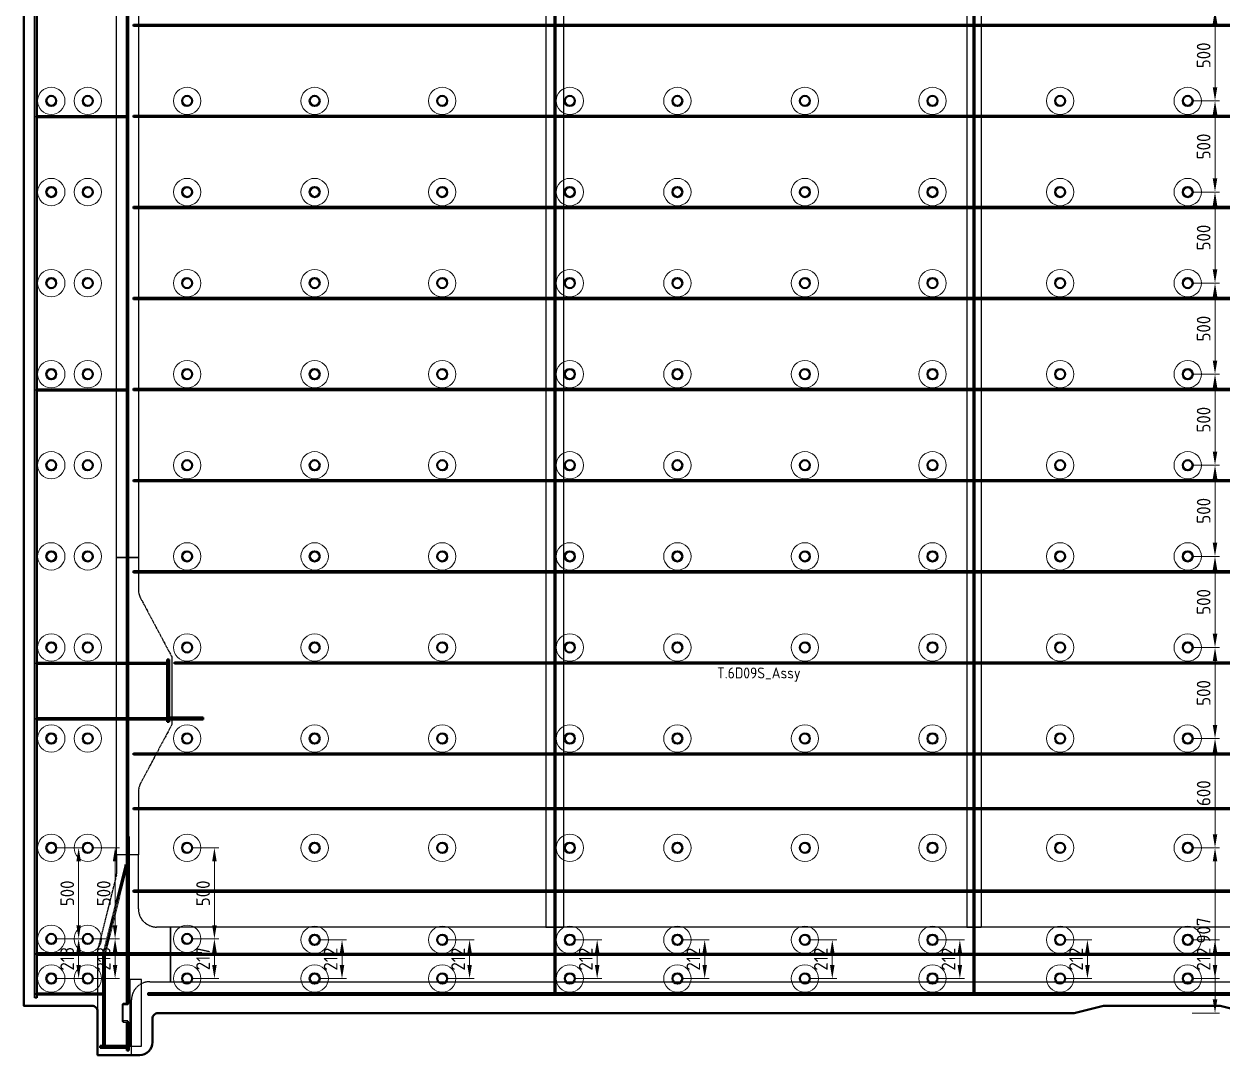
# Model space of a CAD drawing. Header units: millimetres. Extents: x -15442 to 12227, y -1071 to 35649.
# Drawn here: x -15292 to -8719, y -1071 to 4589 of the extents above; entities that cross this region are included whole.
import ezdxf

# ---------------------------------------------------------------- set-up
doc = ezdxf.new("R2010")
doc.units = ezdxf.units.MM
doc.linetypes.add('AM_ISO02W050', pattern=[7.5, 6, -1.5])
doc.linetypes.add('AM_ISO09W050', pattern=[22.5, 12, -1.5, 3, -1.5, 3, -1.5])
for name, color, linetype, lineweight in [('Mechanical-AM_0', 7, 'Continuous', 40), ('Mechanical-AM_11', 3, 'AM_ISO09W050', 25), ('Mechanical-AM_3', 6, 'AM_ISO02W050', 35), ('Mechanical-AM_9', 253, 'Continuous', 0)]:
    doc.layers.add(name, color=color, linetype=linetype, lineweight=lineweight)
doc.styles.add('ACISOTS', font='isocp.shx', dxfattribs={"height": 1})
doc.styles.get("Standard").update_dxf_attribs({"font": 'ISOCP.SHX'})
doc.dimstyles.new('AM_ISO', dxfattribs={"dimtxt": 3, "dimasz": 3, "dimexe": 1, "dimexo": 1, "dimgap": 1, "dimtad": 1, "dimdec": 0, "dimdsep": 46, "dimtxsty": 'Standard', "dimcen": 0, "dimclrd": 256, "dimclre": 256, "dimclrt": 2, "dimadec": 0, "dimazin": 2, "dimtp": 0.1, "dimtm": 0.1, "dimtfac": 0.71, "dimtdec": 0, "dimtmove": 0, "dimatfit": 3, "dimfxl": 1, "dimtzin": 0, "dimlwd": -1, "dimlwe": -1, "dimarcsym": 1})

# ---------------------------------------------------------------- blocks, each defined once
blk = doc.blocks.new('cover in closed box DN90xSCH40')
for points in [[(30, 51), (5, 51), (5, 45), (30, 45)], [(36, -48), (36, 48), (30, 48), (30, -48)], [(30, -45), (5, -45), (5, -51), (30, -51)]]:
    blk.add_lwpolyline(points, close=True)
for points in [[(5, 51), (2, 51), (5, 48)], [(30, 48), (30, 51), (33, 48)], [(5, -51), (5, -48), (2, -51)], [(30, -48), (30, -51), (33, -48)]]:
    blk.add_solid(points)
blk = doc.blocks.new('*D2147')
at = {"layer": 'Defpoints', "color": 0, "transparency": 16777216}
for p in [(-8907.1, 66.7), (-8757.1, 66.7), (-8907.1, -840.8)]:
    blk.add_point(p, dxfattribs=at)
at = {"layer": 'Mechanical-AM_9', "transparency": 16777216}
for p, q in [((-8882.1, 66.7), (-8732.1, 66.7)), ((-8757.1, -765.8), (-8757.1, -8.3)), ((-8882.1, -840.8), (-8732.1, -840.8))]:
    blk.add_line(p, q, dxfattribs=at)
for points in [[(-8769.6, -8.3), (-8744.6, -8.3), (-8757.1, 66.7)], [(-8769.6, -765.8), (-8744.6, -765.8), (-8757.1, -840.8)]]:
    blk.add_solid(points, dxfattribs=at)
at = {"layer": 'Mechanical-AM_9', "color": 2, "transparency": 16777216, "insert": (-8819.6, -387), "char_height": 75, "attachment_point": 5, "rotation": 90}
blk.add_mtext('907', dxfattribs=at)
blk = doc.blocks.new('*D2148')
at = {"layer": 'Defpoints', "color": 0, "transparency": 16777216}
for p in [(-8907.1, 666.7), (-8757.1, 666.7), (-8907.1, 66.7)]:
    blk.add_point(p, dxfattribs=at)
at = {"layer": 'Mechanical-AM_9', "transparency": 16777216}
for p, q in [((-8882.1, 666.7), (-8732.1, 666.7)), ((-8757.1, 141.7), (-8757.1, 591.7)), ((-8882.1, 66.7), (-8732.1, 66.7))]:
    blk.add_line(p, q, dxfattribs=at)
for points in [[(-8769.6, 591.7), (-8744.6, 591.7), (-8757.1, 666.7)], [(-8769.6, 141.7), (-8744.6, 141.7), (-8757.1, 66.7)]]:
    blk.add_solid(points, dxfattribs=at)
at = {"layer": 'Mechanical-AM_9', "color": 2, "transparency": 16777216, "insert": (-8819.6, 366.7), "char_height": 75, "attachment_point": 5, "rotation": 90}
blk.add_mtext('600', dxfattribs=at)
blk = doc.blocks.new('*D2149')
at = {"layer": 'Defpoints', "color": 0, "transparency": 16777216}
for p in [(-8907.1, 1166.7), (-8757.1, 1166.7), (-8907.1, 666.7)]:
    blk.add_point(p, dxfattribs=at)
at = {"layer": 'Mechanical-AM_9', "transparency": 16777216}
for p, q in [((-8882.1, 1166.7), (-8732.1, 1166.7)), ((-8757.1, 741.7), (-8757.1, 1091.7)), ((-8882.1, 666.7), (-8732.1, 666.7))]:
    blk.add_line(p, q, dxfattribs=at)
for points in [[(-8769.6, 1091.7), (-8744.6, 1091.7), (-8757.1, 1166.7)], [(-8769.6, 741.7), (-8744.6, 741.7), (-8757.1, 666.7)]]:
    blk.add_solid(points, dxfattribs=at)
at = {"layer": 'Mechanical-AM_9', "color": 2, "transparency": 16777216, "insert": (-8819.6, 916.7), "char_height": 75, "attachment_point": 5, "rotation": 90}
blk.add_mtext('500', dxfattribs=at)
blk = doc.blocks.new('*D2150')
at = {"layer": 'Defpoints', "color": 0, "transparency": 16777216}
for p in [(-8907.1, 1666.7), (-8757.1, 1666.7), (-8907.1, 1166.7)]:
    blk.add_point(p, dxfattribs=at)
at = {"layer": 'Mechanical-AM_9', "transparency": 16777216}
for p, q in [((-8882.1, 1666.7), (-8732.1, 1666.7)), ((-8757.1, 1241.7), (-8757.1, 1591.7)), ((-8882.1, 1166.7), (-8732.1, 1166.7))]:
    blk.add_line(p, q, dxfattribs=at)
for points in [[(-8769.6, 1591.7), (-8744.6, 1591.7), (-8757.1, 1666.7)], [(-8769.6, 1241.7), (-8744.6, 1241.7), (-8757.1, 1166.7)]]:
    blk.add_solid(points, dxfattribs=at)
at = {"layer": 'Mechanical-AM_9', "color": 2, "transparency": 16777216, "insert": (-8819.6, 1416.7), "char_height": 75, "attachment_point": 5, "rotation": 90}
blk.add_mtext('500', dxfattribs=at)
blk = doc.blocks.new('*D2151')
at = {"layer": 'Defpoints', "color": 0, "transparency": 16777216}
for p in [(-8907.1, 2166.7), (-8757.1, 2166.7), (-8907.1, 1666.7)]:
    blk.add_point(p, dxfattribs=at)
at = {"layer": 'Mechanical-AM_9', "transparency": 16777216}
for p, q in [((-8882.1, 2166.7), (-8732.1, 2166.7)), ((-8757.1, 1741.7), (-8757.1, 2091.7)), ((-8882.1, 1666.7), (-8732.1, 1666.7))]:
    blk.add_line(p, q, dxfattribs=at)
for points in [[(-8769.6, 2091.7), (-8744.6, 2091.7), (-8757.1, 2166.7)], [(-8769.6, 1741.7), (-8744.6, 1741.7), (-8757.1, 1666.7)]]:
    blk.add_solid(points, dxfattribs=at)
at = {"layer": 'Mechanical-AM_9', "color": 2, "transparency": 16777216, "insert": (-8819.6, 1916.7), "char_height": 75, "attachment_point": 5, "rotation": 90}
blk.add_mtext('500', dxfattribs=at)
blk = doc.blocks.new('*D2152')
at = {"layer": 'Defpoints', "color": 0, "transparency": 16777216}
for p in [(-8907.1, 2666.7), (-8757.1, 2666.7), (-8907.1, 2166.7)]:
    blk.add_point(p, dxfattribs=at)
at = {"layer": 'Mechanical-AM_9', "transparency": 16777216}
for p, q in [((-8882.1, 2666.7), (-8732.1, 2666.7)), ((-8757.1, 2241.7), (-8757.1, 2591.7)), ((-8882.1, 2166.7), (-8732.1, 2166.7))]:
    blk.add_line(p, q, dxfattribs=at)
for points in [[(-8769.6, 2591.7), (-8744.6, 2591.7), (-8757.1, 2666.7)], [(-8769.6, 2241.7), (-8744.6, 2241.7), (-8757.1, 2166.7)]]:
    blk.add_solid(points, dxfattribs=at)
at = {"layer": 'Mechanical-AM_9', "color": 2, "transparency": 16777216, "insert": (-8819.6, 2416.7), "char_height": 75, "attachment_point": 5, "rotation": 90}
blk.add_mtext('500', dxfattribs=at)
blk = doc.blocks.new('*D2153')
at = {"layer": 'Defpoints', "color": 0, "transparency": 16777216}
for p in [(-8907.1, 3166.7), (-8757.1, 3166.7), (-8907.1, 2666.7)]:
    blk.add_point(p, dxfattribs=at)
at = {"layer": 'Mechanical-AM_9', "transparency": 16777216}
for p, q in [((-8882.1, 3166.7), (-8732.1, 3166.7)), ((-8757.1, 2741.7), (-8757.1, 3091.7)), ((-8882.1, 2666.7), (-8732.1, 2666.7))]:
    blk.add_line(p, q, dxfattribs=at)
for points in [[(-8769.6, 3091.7), (-8744.6, 3091.7), (-8757.1, 3166.7)], [(-8769.6, 2741.7), (-8744.6, 2741.7), (-8757.1, 2666.7)]]:
    blk.add_solid(points, dxfattribs=at)
at = {"layer": 'Mechanical-AM_9', "color": 2, "transparency": 16777216, "insert": (-8819.6, 2916.7), "char_height": 75, "attachment_point": 5, "rotation": 90}
blk.add_mtext('500', dxfattribs=at)
blk = doc.blocks.new('*D2154')
at = {"layer": 'Defpoints', "color": 0, "transparency": 16777216}
for p in [(-8907.1, 3666.7), (-8757.1, 3666.7), (-8907.1, 3166.7)]:
    blk.add_point(p, dxfattribs=at)
at = {"layer": 'Mechanical-AM_9', "transparency": 16777216}
for p, q in [((-8882.1, 3666.7), (-8732.1, 3666.7)), ((-8757.1, 3241.7), (-8757.1, 3591.7)), ((-8882.1, 3166.7), (-8732.1, 3166.7))]:
    blk.add_line(p, q, dxfattribs=at)
for points in [[(-8769.6, 3591.7), (-8744.6, 3591.7), (-8757.1, 3666.7)], [(-8769.6, 3241.7), (-8744.6, 3241.7), (-8757.1, 3166.7)]]:
    blk.add_solid(points, dxfattribs=at)
at = {"layer": 'Mechanical-AM_9', "color": 2, "transparency": 16777216, "insert": (-8819.6, 3416.7), "char_height": 75, "attachment_point": 5, "rotation": 90}
blk.add_mtext('500', dxfattribs=at)
blk = doc.blocks.new('*D2155')
at = {"layer": 'Defpoints', "color": 0, "transparency": 16777216}
for p in [(-8907.1, 4166.7), (-8757.1, 4166.7), (-8907.1, 3666.7)]:
    blk.add_point(p, dxfattribs=at)
at = {"layer": 'Mechanical-AM_9', "transparency": 16777216}
for p, q in [((-8882.1, 4166.7), (-8732.1, 4166.7)), ((-8757.1, 3741.7), (-8757.1, 4091.7)), ((-8882.1, 3666.7), (-8732.1, 3666.7))]:
    blk.add_line(p, q, dxfattribs=at)
for points in [[(-8769.6, 4091.7), (-8744.6, 4091.7), (-8757.1, 4166.7)], [(-8769.6, 3741.7), (-8744.6, 3741.7), (-8757.1, 3666.7)]]:
    blk.add_solid(points, dxfattribs=at)
at = {"layer": 'Mechanical-AM_9', "color": 2, "transparency": 16777216, "insert": (-8819.6, 3916.7), "char_height": 75, "attachment_point": 5, "rotation": 90}
blk.add_mtext('500', dxfattribs=at)
blk = doc.blocks.new('*D2156')
at = {"layer": 'Defpoints', "color": 0, "transparency": 16777216}
for p in [(-8907.1, 4666.7), (-8757.1, 4666.7), (-8907.1, 4166.7)]:
    blk.add_point(p, dxfattribs=at)
at = {"layer": 'Mechanical-AM_9', "transparency": 16777216}
for p, q in [((-8882.1, 4666.7), (-8732.1, 4666.7)), ((-8757.1, 4241.7), (-8757.1, 4591.7)), ((-8882.1, 4166.7), (-8732.1, 4166.7))]:
    blk.add_line(p, q, dxfattribs=at)
for points in [[(-8769.6, 4591.7), (-8744.6, 4591.7), (-8757.1, 4666.7)], [(-8769.6, 4241.7), (-8744.6, 4241.7), (-8757.1, 4166.7)]]:
    blk.add_solid(points, dxfattribs=at)
at = {"layer": 'Mechanical-AM_9', "color": 2, "transparency": 16777216, "insert": (-8819.6, 4416.7), "char_height": 75, "attachment_point": 5, "rotation": 90}
blk.add_mtext('500', dxfattribs=at)
blk = doc.blocks.new('*D2167')
at = {"layer": 'Defpoints', "color": 0, "transparency": 16777216}
for p in [(-8907.1, -438.3), (-8907.1, -650.8), (-8757.1, -650.8)]:
    blk.add_point(p, dxfattribs=at)
at = {"layer": 'Mechanical-AM_9', "transparency": 16777216}
for p, q in [((-8882.1, -438.3), (-8732.1, -438.3)), ((-8757.1, -513.3), (-8757.1, -575.8)), ((-8882.1, -650.8), (-8732.1, -650.8))]:
    blk.add_line(p, q, dxfattribs=at)
for points in [[(-8769.6, -513.3), (-8744.6, -513.3), (-8757.1, -438.3)], [(-8769.6, -575.8), (-8744.6, -575.8), (-8757.1, -650.8)]]:
    blk.add_solid(points, dxfattribs=at)
at = {"layer": 'Mechanical-AM_9', "color": 2, "transparency": 16777216, "insert": (-8819.6, -544.5), "char_height": 75, "attachment_point": 5, "rotation": 90}
blk.add_mtext('212', dxfattribs=at)
blk = doc.blocks.new('*D2182')
at = {"layer": 'Defpoints', "color": 0, "transparency": 16777216}
for p in [(-9607.1, -438.3), (-9607.1, -650.8), (-9457.1, -650.8)]:
    blk.add_point(p, dxfattribs=at)
at = {"layer": 'Mechanical-AM_9', "transparency": 16777216}
for p, q in [((-9582.1, -438.3), (-9432.1, -438.3)), ((-9457.1, -513.3), (-9457.1, -575.8)), ((-9582.1, -650.8), (-9432.1, -650.8))]:
    blk.add_line(p, q, dxfattribs=at)
for points in [[(-9469.6, -513.3), (-9444.6, -513.3), (-9457.1, -438.3)], [(-9469.6, -575.8), (-9444.6, -575.8), (-9457.1, -650.8)]]:
    blk.add_solid(points, dxfattribs=at)
at = {"layer": 'Mechanical-AM_9', "color": 2, "transparency": 16777216, "insert": (-9519.6, -544.5), "char_height": 75, "attachment_point": 5, "rotation": 90}
blk.add_mtext('212', dxfattribs=at)
blk = doc.blocks.new('*D2183')
at = {"layer": 'Defpoints', "color": 0, "transparency": 16777216}
for p in [(-10307.1, -438.3), (-10307.1, -650.8), (-10157.1, -650.8)]:
    blk.add_point(p, dxfattribs=at)
at = {"layer": 'Mechanical-AM_9', "transparency": 16777216}
for p, q in [((-10282.1, -438.3), (-10132.1, -438.3)), ((-10157.1, -513.3), (-10157.1, -575.8)), ((-10282.1, -650.8), (-10132.1, -650.8))]:
    blk.add_line(p, q, dxfattribs=at)
for points in [[(-10169.6, -513.3), (-10144.6, -513.3), (-10157.1, -438.3)], [(-10169.6, -575.8), (-10144.6, -575.8), (-10157.1, -650.8)]]:
    blk.add_solid(points, dxfattribs=at)
at = {"layer": 'Mechanical-AM_9', "color": 2, "transparency": 16777216, "insert": (-10219.6, -544.5), "char_height": 75, "attachment_point": 5, "rotation": 90}
blk.add_mtext('212', dxfattribs=at)
blk = doc.blocks.new('*D2184')
at = {"layer": 'Defpoints', "color": 0, "transparency": 16777216}
for p in [(-11007.1, -438.3), (-11007.1, -650.8), (-10857.1, -650.8)]:
    blk.add_point(p, dxfattribs=at)
at = {"layer": 'Mechanical-AM_9', "transparency": 16777216}
for p, q in [((-10982.1, -438.3), (-10832.1, -438.3)), ((-10857.1, -513.3), (-10857.1, -575.8)), ((-10982.1, -650.8), (-10832.1, -650.8))]:
    blk.add_line(p, q, dxfattribs=at)
for points in [[(-10869.6, -513.3), (-10844.6, -513.3), (-10857.1, -438.3)], [(-10869.6, -575.8), (-10844.6, -575.8), (-10857.1, -650.8)]]:
    blk.add_solid(points, dxfattribs=at)
at = {"layer": 'Mechanical-AM_9', "color": 2, "transparency": 16777216, "insert": (-10919.6, -544.5), "char_height": 75, "attachment_point": 5, "rotation": 90}
blk.add_mtext('212', dxfattribs=at)
blk = doc.blocks.new('*D2185')
at = {"layer": 'Defpoints', "color": 0, "transparency": 16777216}
for p in [(-11707.1, -438.3), (-11707.1, -650.8), (-11557.1, -650.8)]:
    blk.add_point(p, dxfattribs=at)
at = {"layer": 'Mechanical-AM_9', "transparency": 16777216}
for p, q in [((-11682.1, -438.3), (-11532.1, -438.3)), ((-11557.1, -513.3), (-11557.1, -575.8)), ((-11682.1, -650.8), (-11532.1, -650.8))]:
    blk.add_line(p, q, dxfattribs=at)
for points in [[(-11569.6, -513.3), (-11544.6, -513.3), (-11557.1, -438.3)], [(-11569.6, -575.8), (-11544.6, -575.8), (-11557.1, -650.8)]]:
    blk.add_solid(points, dxfattribs=at)
at = {"layer": 'Mechanical-AM_9', "color": 2, "transparency": 16777216, "insert": (-11619.6, -544.5), "char_height": 75, "attachment_point": 5, "rotation": 90}
blk.add_mtext('212', dxfattribs=at)
blk = doc.blocks.new('*D2186')
at = {"layer": 'Defpoints', "color": 0, "transparency": 16777216}
for p in [(-12297.1, -438.3), (-12297.1, -650.8), (-12147.1, -650.8)]:
    blk.add_point(p, dxfattribs=at)
at = {"layer": 'Mechanical-AM_9', "transparency": 16777216}
for p, q in [((-12272.1, -438.3), (-12122.1, -438.3)), ((-12147.1, -513.3), (-12147.1, -575.8)), ((-12272.1, -650.8), (-12122.1, -650.8))]:
    blk.add_line(p, q, dxfattribs=at)
for points in [[(-12159.6, -513.3), (-12134.6, -513.3), (-12147.1, -438.3)], [(-12159.6, -575.8), (-12134.6, -575.8), (-12147.1, -650.8)]]:
    blk.add_solid(points, dxfattribs=at)
at = {"layer": 'Mechanical-AM_9', "color": 2, "transparency": 16777216, "insert": (-12209.6, -544.5), "char_height": 75, "attachment_point": 5, "rotation": 90}
blk.add_mtext('212', dxfattribs=at)
blk = doc.blocks.new('*D2187')
at = {"layer": 'Defpoints', "color": 0, "transparency": 16777216}
for p in [(-12997.1, -438.3), (-12997.1, -650.8), (-12847.1, -650.8)]:
    blk.add_point(p, dxfattribs=at)
at = {"layer": 'Mechanical-AM_9', "transparency": 16777216}
for p, q in [((-12972.1, -438.3), (-12822.1, -438.3)), ((-12847.1, -513.3), (-12847.1, -575.8)), ((-12972.1, -650.8), (-12822.1, -650.8))]:
    blk.add_line(p, q, dxfattribs=at)
for points in [[(-12859.6, -513.3), (-12834.6, -513.3), (-12847.1, -438.3)], [(-12859.6, -575.8), (-12834.6, -575.8), (-12847.1, -650.8)]]:
    blk.add_solid(points, dxfattribs=at)
at = {"layer": 'Mechanical-AM_9', "color": 2, "transparency": 16777216, "insert": (-12909.6, -544.5), "char_height": 75, "attachment_point": 5, "rotation": 90}
blk.add_mtext('212', dxfattribs=at)
blk = doc.blocks.new('*D2188')
at = {"layer": 'Defpoints', "color": 0, "transparency": 16777216}
for p in [(-13697.1, -438.3), (-13697.1, -650.8), (-13547.1, -650.8)]:
    blk.add_point(p, dxfattribs=at)
at = {"layer": 'Mechanical-AM_9', "transparency": 16777216}
for p, q in [((-13672.1, -438.3), (-13522.1, -438.3)), ((-13547.1, -513.3), (-13547.1, -575.8)), ((-13672.1, -650.8), (-13522.1, -650.8))]:
    blk.add_line(p, q, dxfattribs=at)
for points in [[(-13559.6, -513.3), (-13534.6, -513.3), (-13547.1, -438.3)], [(-13559.6, -575.8), (-13534.6, -575.8), (-13547.1, -650.8)]]:
    blk.add_solid(points, dxfattribs=at)
at = {"layer": 'Mechanical-AM_9', "color": 2, "transparency": 16777216, "insert": (-13609.6, -544.5), "char_height": 75, "attachment_point": 5, "rotation": 90}
blk.add_mtext('212', dxfattribs=at)
blk = doc.blocks.new('*D2189')
at = {"layer": 'Defpoints', "color": 0, "transparency": 16777216}
for p in [(-14397.1, 66.7), (-14397.1, -433.3), (-14247.1, -433.3)]:
    blk.add_point(p, dxfattribs=at)
at = {"layer": 'Mechanical-AM_9', "transparency": 16777216}
for p, q in [((-14372.1, 66.7), (-14222.1, 66.7)), ((-14247.1, -8.3), (-14247.1, -358.3)), ((-14372.1, -433.3), (-14222.1, -433.3))]:
    blk.add_line(p, q, dxfattribs=at)
for points in [[(-14259.6, -8.3), (-14234.6, -8.3), (-14247.1, 66.7)], [(-14259.6, -358.3), (-14234.6, -358.3), (-14247.1, -433.3)]]:
    blk.add_solid(points, dxfattribs=at)
at = {"layer": 'Mechanical-AM_9', "color": 2, "transparency": 16777216, "insert": (-14309.6, -183.3), "char_height": 75, "attachment_point": 5, "rotation": 90}
blk.add_mtext('500', dxfattribs=at)
blk = doc.blocks.new('*D2190')
at = {"layer": 'Defpoints', "color": 0, "transparency": 16777216}
for p in [(-14397.1, -433.3), (-14397.1, -650.8), (-14247.1, -650.8)]:
    blk.add_point(p, dxfattribs=at)
at = {"layer": 'Mechanical-AM_9', "transparency": 16777216}
for p, q in [((-14372.1, -433.3), (-14222.1, -433.3)), ((-14247.1, -508.3), (-14247.1, -575.8)), ((-14372.1, -650.8), (-14222.1, -650.8))]:
    blk.add_line(p, q, dxfattribs=at)
for points in [[(-14259.6, -508.3), (-14234.6, -508.3), (-14247.1, -433.3)], [(-14259.6, -575.8), (-14234.6, -575.8), (-14247.1, -650.8)]]:
    blk.add_solid(points, dxfattribs=at)
at = {"layer": 'Mechanical-AM_9', "color": 2, "transparency": 16777216, "insert": (-14309.6, -542), "char_height": 75, "attachment_point": 5, "rotation": 90}
blk.add_mtext('217', dxfattribs=at)
blk = doc.blocks.new('*D2191')
at = {"layer": 'Defpoints', "color": 0, "transparency": 16777216}
for p in [(-15142.1, 66.7), (-15142.1, -433.3), (-14992.1, -433.3)]:
    blk.add_point(p, dxfattribs=at)
at = {"layer": 'Mechanical-AM_9', "transparency": 16777216}
for p, q in [((-15117.1, 66.7), (-14967.1, 66.7)), ((-14992.1, -8.3), (-14992.1, -358.3)), ((-15117.1, -433.3), (-14967.1, -433.3))]:
    blk.add_line(p, q, dxfattribs=at)
for points in [[(-15004.6, -8.3), (-14979.6, -8.3), (-14992.1, 66.7)], [(-15004.6, -358.3), (-14979.6, -358.3), (-14992.1, -433.3)]]:
    blk.add_solid(points, dxfattribs=at)
at = {"layer": 'Mechanical-AM_9', "color": 2, "transparency": 16777216, "insert": (-15054.6, -183.3), "char_height": 75, "attachment_point": 5, "rotation": 90}
blk.add_mtext('500', dxfattribs=at)
blk = doc.blocks.new('*D2192')
at = {"layer": 'Defpoints', "color": 0, "transparency": 16777216}
for p in [(-15142.1, -433.3), (-15142.1, -650.8), (-14992.1, -650.8)]:
    blk.add_point(p, dxfattribs=at)
at = {"layer": 'Mechanical-AM_9', "transparency": 16777216}
for p, q in [((-15117.1, -433.3), (-14967.1, -433.3)), ((-14992.1, -508.3), (-14992.1, -575.8)), ((-15117.1, -650.8), (-14967.1, -650.8))]:
    blk.add_line(p, q, dxfattribs=at)
for points in [[(-15004.6, -508.3), (-14979.6, -508.3), (-14992.1, -433.3)], [(-15004.6, -575.8), (-14979.6, -575.8), (-14992.1, -650.8)]]:
    blk.add_solid(points, dxfattribs=at)
at = {"layer": 'Mechanical-AM_9', "color": 2, "transparency": 16777216, "insert": (-15054.6, -542), "char_height": 75, "attachment_point": 5, "rotation": 90}
blk.add_mtext('218', dxfattribs=at)
blk = doc.blocks.new('*D2193')
at = {"layer": 'Defpoints', "color": 0, "transparency": 16777216}
for p in [(-14942.1, 66.7), (-14942.1, -433.3), (-14792.1, -433.3)]:
    blk.add_point(p, dxfattribs=at)
at = {"layer": 'Mechanical-AM_9', "transparency": 16777216}
for p, q in [((-14917.1, 66.7), (-14767.1, 66.7)), ((-14792.1, -8.3), (-14792.1, -358.3)), ((-14917.1, -433.3), (-14767.1, -433.3))]:
    blk.add_line(p, q, dxfattribs=at)
for points in [[(-14804.6, -8.3), (-14779.6, -8.3), (-14792.1, 66.7)], [(-14804.6, -358.3), (-14779.6, -358.3), (-14792.1, -433.3)]]:
    blk.add_solid(points, dxfattribs=at)
at = {"layer": 'Mechanical-AM_9', "color": 2, "transparency": 16777216, "insert": (-14854.6, -183.3), "char_height": 75, "attachment_point": 5, "rotation": 90}
blk.add_mtext('500', dxfattribs=at)
blk = doc.blocks.new('*D2194')
at = {"layer": 'Defpoints', "color": 0, "transparency": 16777216}
for p in [(-14942.1, -433.3), (-14942.1, -650.8), (-14792.1, -650.8)]:
    blk.add_point(p, dxfattribs=at)
at = {"layer": 'Mechanical-AM_9', "transparency": 16777216}
for p, q in [((-14917.1, -433.3), (-14767.1, -433.3)), ((-14792.1, -508.3), (-14792.1, -575.8)), ((-14917.1, -650.8), (-14767.1, -650.8))]:
    blk.add_line(p, q, dxfattribs=at)
for points in [[(-14804.6, -508.3), (-14779.6, -508.3), (-14792.1, -433.3)], [(-14804.6, -575.8), (-14779.6, -575.8), (-14792.1, -650.8)]]:
    blk.add_solid(points, dxfattribs=at)
at = {"layer": 'Mechanical-AM_9', "color": 2, "transparency": 16777216, "insert": (-14854.6, -542), "char_height": 75, "attachment_point": 5, "rotation": 90}
blk.add_mtext('218', dxfattribs=at)
blk = doc.blocks.new('PNL_01_2_3_L.H_4', base_point=(-15292.1, -1070.8))
for centre in [(-15142.1, 4166.7), (-14942.1, 4166.7), (-14397.1, 4166.7), (-13697.1, 4166.7), (-12997.1, 4166.7), (-12297.1, 4166.7), (-11707.1, 4166.7), (-11007.1, 4166.7), (-10307.1, 4166.7), (-9607.1, 4166.7), (-8907.1, 4166.7), (-15142.1, 3666.7), (-14942.1, 3666.7), (-14397.1, 3666.7), (-13697.1, 3666.7), (-12997.1, 3666.7), (-12297.1, 3666.7), (-11707.1, 3666.7), (-11007.1, 3666.7), (-10307.1, 3666.7), (-9607.1, 3666.7), (-8907.1, 3666.7), (-15142.1, 3166.7), (-14942.1, 3166.7), (-14397.1, 3166.7), (-13697.1, 3166.7), (-12997.1, 3166.7), (-12297.1, 3166.7), (-11707.1, 3166.7), (-11007.1, 3166.7), (-10307.1, 3166.7), (-9607.1, 3166.7), (-8907.1, 3166.7), (-15142.1, 2666.7), (-14942.1, 2666.7), (-14397.1, 2666.7), (-13697.1, 2666.7), (-12997.1, 2666.7), (-12297.1, 2666.7), (-11707.1, 2666.7), (-11007.1, 2666.7), (-10307.1, 2666.7), (-9607.1, 2666.7), (-8907.1, 2666.7), (-15142.1, 2166.7), (-14942.1, 2166.7), (-14397.1, 2166.7), (-13697.1, 2166.7), (-12997.1, 2166.7), (-12297.1, 2166.7), (-11707.1, 2166.7), (-11007.1, 2166.7), (-10307.1, 2166.7), (-9607.1, 2166.7), (-8907.1, 2166.7), (-15142.1, 1666.7), (-14942.1, 1666.7), (-14397.1, 1666.7), (-13697.1, 1666.7), (-12997.1, 1666.7), (-12297.1, 1666.7), (-11707.1, 1666.7), (-11007.1, 1666.7), (-10307.1, 1666.7), (-9607.1, 1666.7), (-8907.1, 1666.7), (-15142.1, 1166.7), (-14942.1, 1166.7), (-14397.1, 1166.7), (-13697.1, 1166.7), (-12997.1, 1166.7), (-12297.1, 1166.7), (-11707.1, 1166.7), (-11007.1, 1166.7), (-10307.1, 1166.7), (-9607.1, 1166.7), (-8907.1, 1166.7), (-15142.1, 666.7), (-14942.1, 666.7), (-14397.1, 666.7), (-13697.1, 666.7), (-12997.1, 666.7), (-12297.1, 666.7), (-11707.1, 666.7), (-11007.1, 666.7), (-10307.1, 666.7), (-9607.1, 666.7), (-8907.1, 666.7), (-15142.1, 66.7), (-14942.1, 66.7), (-14397.1, 66.7), (-13697.1, 66.7), (-12997.1, 66.7), (-12297.1, 66.7), (-11707.1, 66.7), (-11007.1, 66.7), (-10307.1, 66.7), (-9607.1, 66.7), (-8907.1, 66.7)]:
    blk.add_circle(centre, 27.5)
at = {"color": 4}
for centre in [(-15142.1, -433.3), (-14942.1, -433.3), (-14397.1, -433.3), (-13697.1, -438.3), (-12997.1, -438.3), (-12297.1, -438.3), (-11707.1, -438.3), (-11007.1, -438.3), (-10307.1, -438.3), (-9607.1, -438.3), (-8907.1, -438.3), (-15142.1, -650.8), (-14942.1, -650.8), (-14397.1, -650.8), (-13697.1, -650.8), (-12997.1, -650.8), (-12297.1, -650.8), (-11707.1, -650.8), (-11007.1, -650.8), (-10307.1, -650.8), (-9607.1, -650.8), (-8907.1, -650.8)]:
    blk.add_circle(centre, 27.5, dxfattribs=at)
at = {"layer": 'Mechanical-AM_9'}
for centre in [(-15142.1, 4166.7), (-14942.1, 4166.7), (-14397.1, 4166.7), (-13697.1, 4166.7), (-12997.1, 4166.7), (-12297.1, 4166.7), (-11707.1, 4166.7), (-11007.1, 4166.7), (-10307.1, 4166.7), (-9607.1, 4166.7), (-8907.1, 4166.7), (-15142.1, 3666.7), (-14942.1, 3666.7), (-14397.1, 3666.7), (-13697.1, 3666.7), (-12997.1, 3666.7), (-12297.1, 3666.7), (-11707.1, 3666.7), (-11007.1, 3666.7), (-10307.1, 3666.7), (-9607.1, 3666.7), (-8907.1, 3666.7), (-15142.1, 3166.7), (-14942.1, 3166.7), (-14397.1, 3166.7), (-13697.1, 3166.7), (-12997.1, 3166.7), (-12297.1, 3166.7), (-11707.1, 3166.7), (-11007.1, 3166.7), (-10307.1, 3166.7), (-9607.1, 3166.7), (-8907.1, 3166.7), (-15142.1, 2666.7), (-14942.1, 2666.7), (-14397.1, 2666.7), (-13697.1, 2666.7), (-12997.1, 2666.7), (-12297.1, 2666.7), (-11707.1, 2666.7), (-11007.1, 2666.7), (-10307.1, 2666.7), (-9607.1, 2666.7), (-8907.1, 2666.7), (-15142.1, 2166.7), (-14942.1, 2166.7), (-14397.1, 2166.7), (-13697.1, 2166.7), (-12997.1, 2166.7), (-12297.1, 2166.7), (-11707.1, 2166.7), (-11007.1, 2166.7), (-10307.1, 2166.7), (-9607.1, 2166.7), (-8907.1, 2166.7), (-15142.1, 1666.7), (-14942.1, 1666.7), (-14397.1, 1666.7), (-13697.1, 1666.7), (-12997.1, 1666.7), (-12297.1, 1666.7), (-11707.1, 1666.7), (-11007.1, 1666.7), (-10307.1, 1666.7), (-9607.1, 1666.7), (-8907.1, 1666.7), (-15142.1, 1166.7), (-14942.1, 1166.7), (-14397.1, 1166.7), (-13697.1, 1166.7), (-12997.1, 1166.7), (-12297.1, 1166.7), (-11707.1, 1166.7), (-11007.1, 1166.7), (-10307.1, 1166.7), (-9607.1, 1166.7), (-8907.1, 1166.7), (-15142.1, 666.7), (-14942.1, 666.7), (-14397.1, 666.7), (-13697.1, 666.7), (-12997.1, 666.7), (-12297.1, 666.7), (-11707.1, 666.7), (-11007.1, 666.7), (-10307.1, 666.7), (-9607.1, 666.7), (-8907.1, 666.7), (-15142.1, 66.7), (-14942.1, 66.7), (-14397.1, 66.7), (-13697.1, 66.7), (-12997.1, 66.7), (-12297.1, 66.7), (-11707.1, 66.7), (-11007.1, 66.7), (-10307.1, 66.7), (-9607.1, 66.7), (-8907.1, 66.7), (-15142.1, -433.3), (-14942.1, -433.3), (-14397.1, -433.3), (-13697.1, -438.3), (-12997.1, -438.3), (-12297.1, -438.3), (-11707.1, -438.3), (-11007.1, -438.3), (-10307.1, -438.3), (-9607.1, -438.3), (-8907.1, -438.3), (-15142.1, -650.8), (-14942.1, -650.8), (-14397.1, -650.8), (-13697.1, -650.8), (-12997.1, -650.8), (-12297.1, -650.8), (-11707.1, -650.8), (-11007.1, -650.8), (-10307.1, -650.8), (-9607.1, -650.8), (-8907.1, -650.8)]:
    blk.add_circle(centre, 75, dxfattribs=at)
for p1, p2, distance, picture, middle in [((-8907.1, 4166.7), (-8907.1, 4666.7), -150, '*D2156', (-8819.6, 4416.7)), ((-8907.1, 3666.7), (-8907.1, 4166.7), -150, '*D2155', (-8819.6, 3916.7)), ((-8907.1, 3166.7), (-8907.1, 3666.7), -150, '*D2154', (-8819.6, 3416.7)), ((-8907.1, 2666.7), (-8907.1, 3166.7), -150, '*D2153', (-8819.6, 2916.7)), ((-8907.1, 2166.7), (-8907.1, 2666.7), -150, '*D2152', (-8819.6, 2416.7)), ((-8907.1, 1666.7), (-8907.1, 2166.7), -150, '*D2151', (-8819.6, 1916.7)), ((-8907.1, 1166.7), (-8907.1, 1666.7), -150, '*D2150', (-8819.6, 1416.7)), ((-8907.1, 666.7), (-8907.1, 1166.7), -150, '*D2149', (-8819.6, 916.7)), ((-8907.1, 66.7), (-8907.1, 666.7), -150, '*D2148', (-8819.6, 366.7)), ((-15142.1, 66.7), (-15142.1, -433.3), 150, '*D2191', (-15054.6, -183.3)), ((-14942.1, 66.7), (-14942.1, -433.3), 150, '*D2193', (-14854.6, -183.3)), ((-14397.1, 66.7), (-14397.1, -433.3), 150, '*D2189', (-14309.6, -183.3)), ((-8907.1146, -840.7679), (-8907.1146, 66.7319), -150, '*D2147', (-8819.6146, -387.018)), ((-15142.1146, -433.2681), (-15142.1146, -650.7731), 150, '*D2192', (-15054.622, -542.0206)), ((-14942.1146, -433.2681), (-14942.1146, -650.7731), 150, '*D2194', (-14854.622, -542.0206)), ((-14397.1146, -433.2681), (-14397.1146, -650.7679), 150, '*D2190', (-14309.622, -542.018)), ((-13697.1146, -438.2681), (-13697.1146, -650.7679), 150, '*D2188', (-13609.622, -544.518)), ((-12997.1146, -438.2681), (-12997.1146, -650.7679), 150, '*D2187', (-12909.622, -544.518)), ((-12297.1146, -438.2681), (-12297.1146, -650.7679), 150, '*D2186', (-12209.622, -544.518)), ((-11707.1146, -438.2681), (-11707.1146, -650.7679), 150, '*D2185', (-11619.622, -544.518)), ((-11007.1146, -438.2681), (-11007.1146, -650.7679), 150, '*D2184', (-10919.622, -544.518)), ((-10307.1146, -438.2681), (-10307.1146, -650.7679), 150, '*D2183', (-10219.622, -544.518)), ((-9607.1146, -438.2681), (-9607.1146, -650.7679), 150, '*D2182', (-9519.622, -544.518)), ((-8907.1146, -438.2681), (-8907.1146, -650.7679), 150, '*D2167', (-8819.622, -544.518))]:
    dim = blk.add_aligned_dim(p1=p1, p2=p2, distance=distance, dimstyle='AM_ISO', override={"dimscale": 25}, dxfattribs=at)
    dim.commit()
    dim.dimension.update_dxf_attribs({"geometry": picture, "text_midpoint": middle})

msp = doc.modelspace()

# ---------------------------------------------------------------- linework, layer by layer
msp.add_lwpolyline([(-14712.1, -1021.2), (-14647.1, -1021.2), (-14647.1, -656.2), (-14712.1, -656.2)], close=True)
at = {"layer": 'Mechanical-AM_0'}
msp.add_lwpolyline([(-3107.1, 10144.2), (-14757.1, 10144.2), (-14757.1, 9699.2, -0.414214), (-14787.1, 9669.2), (-15292.1, 9669.2), (-15292.1, -800.8), (-14918.1, -800.8, -0.414214), (-14888.1, -830.8), (-14888.1, -1070.8), (-14657.1, -1070.8, 0.414214), (-14587.1, -1000.8), (-14587.1, -870.8, -0.414214), (-14557.1, -840.8), (-9529.1, -840.8), (-9369.1, -800.8), (-8728.1, -800.8), (-8663.1, -816.8)], format="xyb", dxfattribs=at)
at = {"layer": 'Mechanical-AM_0', "linetype": 'AM_ISO02W050'}
for points in [[(-12382.1, -515.2), (-12376.1, -515.2), (-12376.1, 9570.7), (-12382.1, 9570.7)], [(-10082.1, -515.2), (-10076.1, -515.2), (-10076.1, 9570.7), (-10082.1, 9570.7)], [(-14727.1, 129.7), (-14721.1, 129.7), (-14721.1, 8994.7), (-14727.1, 8994.7)], [(-15222.1, 4076.7), (-14727.1, 4076.7), (-14727.1, 4082.7), (-15222.1, 4082.7)], [(-15222.1, 2576.7), (-14727.1, 2576.7), (-14727.1, 2582.7), (-15222.1, 2582.7)], [(-15222.1, 1076.7), (-14727.1, 1076.7), (-14727.1, 1082.7), (-15222.1, 1082.7)], [(-14721.1, 1076.7), (-14505.6, 1076.7), (-14505.6, 1082.7), (-14721.1, 1082.7)], [(-14505.6, 1099.7), (-14495.6, 1099.7), (-14495.6, 758.7), (-14505.6, 758.7)], [(-15222.1, 771.7), (-14727.1, 771.7), (-14727.1, 777.7), (-15222.1, 777.7)], [(-14721.1, 771.7), (-14505.6, 771.7), (-14505.6, 777.7), (-14721.1, 777.7)], [(-14308.1, 771.7), (-14495.6, 771.7), (-14495.6, 781.7), (-14308.1, 781.7)], [(-14727.1, 129.7), (-14717.1, 129.7), (-14717.1, -787.7), (-14727.1, -787.7)], [(-14853.9, -509.8), (-14732.9, -24.7), (-14727.1, -26.1), (-14848.1, -511.2)], [(-15222.1, -521.2), (-14727.1, -521.2), (-14727.1, -511.2), (-15222.1, -511.2)], [(-14858.1, -1020.8), (-14848.1, -1020.8), (-14848.1, -521.2), (-14858.1, -521.2)], [(-14717.1, -521.2), (-14316.6, -521.2), (-14316.6, -511.2), (-14717.1, -511.2)], [(-14316.6, -521.2), (-8767.1, -521.2), (-8767.1, -515.2), (-14316.6, -515.2)], [(-12382.1, -730.8), (-12376.1, -730.8), (-12376.1, -521.2), (-12382.1, -521.2)], [(-10082.1, -730.8), (-10076.1, -730.8), (-10076.1, -521.2), (-10082.1, -521.2)], [(-8767.1, -521.2), (-7717.1, -521.2), (-7717.1, -511.2), (-8767.1, -511.2)], [(-14727.1, -1045.8), (-14717.1, -1045.8), (-14717.1, -889.7), (-14727.1, -889.7)], [(-14873.1, -1030.8), (-14727.1, -1030.8), (-14727.1, -1020.8), (-14873.1, -1020.8)]]:
    msp.add_lwpolyline(points, close=True, dxfattribs=at)
at = {"layer": 'Mechanical-AM_11', "color": 3}
for points in [[(-12329.1, 9423.7), (-12429.1, 9423.7), (-12429.1, -368.2), (-12329.1, -368.2)], [(-10039.1, 9423.7), (-10119.1, 9423.7), (-10119.1, -368.2), (-10039.1, -368.2)], [(-14784.1, 1659.7), (-14784.1, 8944.7), (-14664.1, 8944.7), (-14664.1, 1659.7)], [(-3337.6, -368.2), (-14487.6, -368.2), (-14487.6, -668.2), (-3337.6, -668.2)]]:
    msp.add_lwpolyline(points, close=True, dxfattribs=at)
msp.add_lwpolyline([(-14480.6, 743.7), (-14652.4, 420.8, 0.122826), (-14664.1, 373.8), (-14664.1, 28.7), (-14784.1, 28.7), (-14784.1, 1659.7), (-14664.1, 1659.7), (-14664.1, 1484.7, 0.122826), (-14652.4, 1437.7), (-14480.6, 1114.7), (-14480.6, 743.7)], format="xyb", dxfattribs=at)
msp.add_lwpolyline([(-14888.1, -1070.8), (-14702.1, -1070.8), (-14702.1, -768.2, -0.414214), (-14602.1, -668.2), (-14487.6, -668.2), (-14487.6, -368.2), (-14564.1, -368.2, -0.414214), (-14664.1, -268.2), (-14664.1, 28.7), (-14784.1, 28.7), (-14784.1, -75.6, -0.061187), (-14785, -82.8), (-14888.1, -496.2)], format="xyb", close=True, dxfattribs=at)
at = {"layer": 'Mechanical-AM_3', "color": 30, "linetype": 'AM_ISO02W050'}
for points in [[(-15222.1, 9591.7), (-15222.1, -755.8), (-15232.1, -755.8), (-15232.1, 9591.7)], [(-3173.1, 4576.7), (-14691.1, 4576.7), (-14691.1, 4586.7), (-3173.1, 4586.7)], [(-3173.1, 4076.7), (-14691.1, 4076.7), (-14691.1, 4086.7), (-3173.1, 4086.7)], [(-3173.1, 3576.7), (-14691.1, 3576.7), (-14691.1, 3586.7), (-3173.1, 3586.7)], [(-3173.1, 3077.2), (-14691.1, 3077.2), (-14691.1, 3087.2), (-3173.1, 3087.2)], [(-3173.1, 2577.2), (-14691.1, 2577.2), (-14691.1, 2587.2), (-3173.1, 2587.2)], [(-3173.1, 2076.7), (-14691.1, 2076.7), (-14691.1, 2086.7), (-3173.1, 2086.7)], [(-3173.1, 1576.7), (-14691.1, 1576.7), (-14691.1, 1586.7), (-3173.1, 1586.7)], [(-3398.6, 1076.7), (-14465.6, 1076.7), (-14465.6, 1086.7), (-3398.6, 1086.7)], [(-7862.1, 576.7), (-14691.1, 576.7), (-14691.1, 586.7), (-7862.1, 586.7)], [(-3173.1, 276.7), (-14691.1, 276.7), (-14691.1, 286.7), (-3173.1, 286.7)], [(-3173.1, -176.2), (-14691.1, -176.2), (-14691.1, -166.2), (-3173.1, -166.2)], [(-14612.1, -740.7), (-3252.1, -740.7), (-3252.1, -730.8), (-14612.1, -730.8)]]:
    msp.add_lwpolyline(points, close=True, dxfattribs=at)
at = {"layer": 'Mechanical-AM_3', "color": 6, "linetype": 'AM_ISO02W050'}
msp.add_lwpolyline([(-14858.1, -740.8), (-15222.1, -740.8), (-15222.1, -730.8), (-14858.1, -730.8)], close=True, dxfattribs=at)

# ---------------------------------------------------------------- block references
at = {"rotation": 180}
msp.add_blockref('cover in closed box DN90xSCH40', (-14717.1, -838.7), dxfattribs=at)
at = {"layer": 'Mechanical-AM_0'}
msp.add_blockref('PNL_01_2_3_L.H_4', (-15292.1, -1070.8), dxfattribs=at)

# ---------------------------------------------------------------- texts
at = {"layer": 'Mechanical-AM_9', "insert": (-11489.2, 978.6), "char_height": 60, "width": 700.989, "attachment_point": 7, "style": 'ACISOTS'}
msp.add_mtext('T.6D09S_Assy', dxfattribs=at)

doc.saveas('drawing.dxf')
